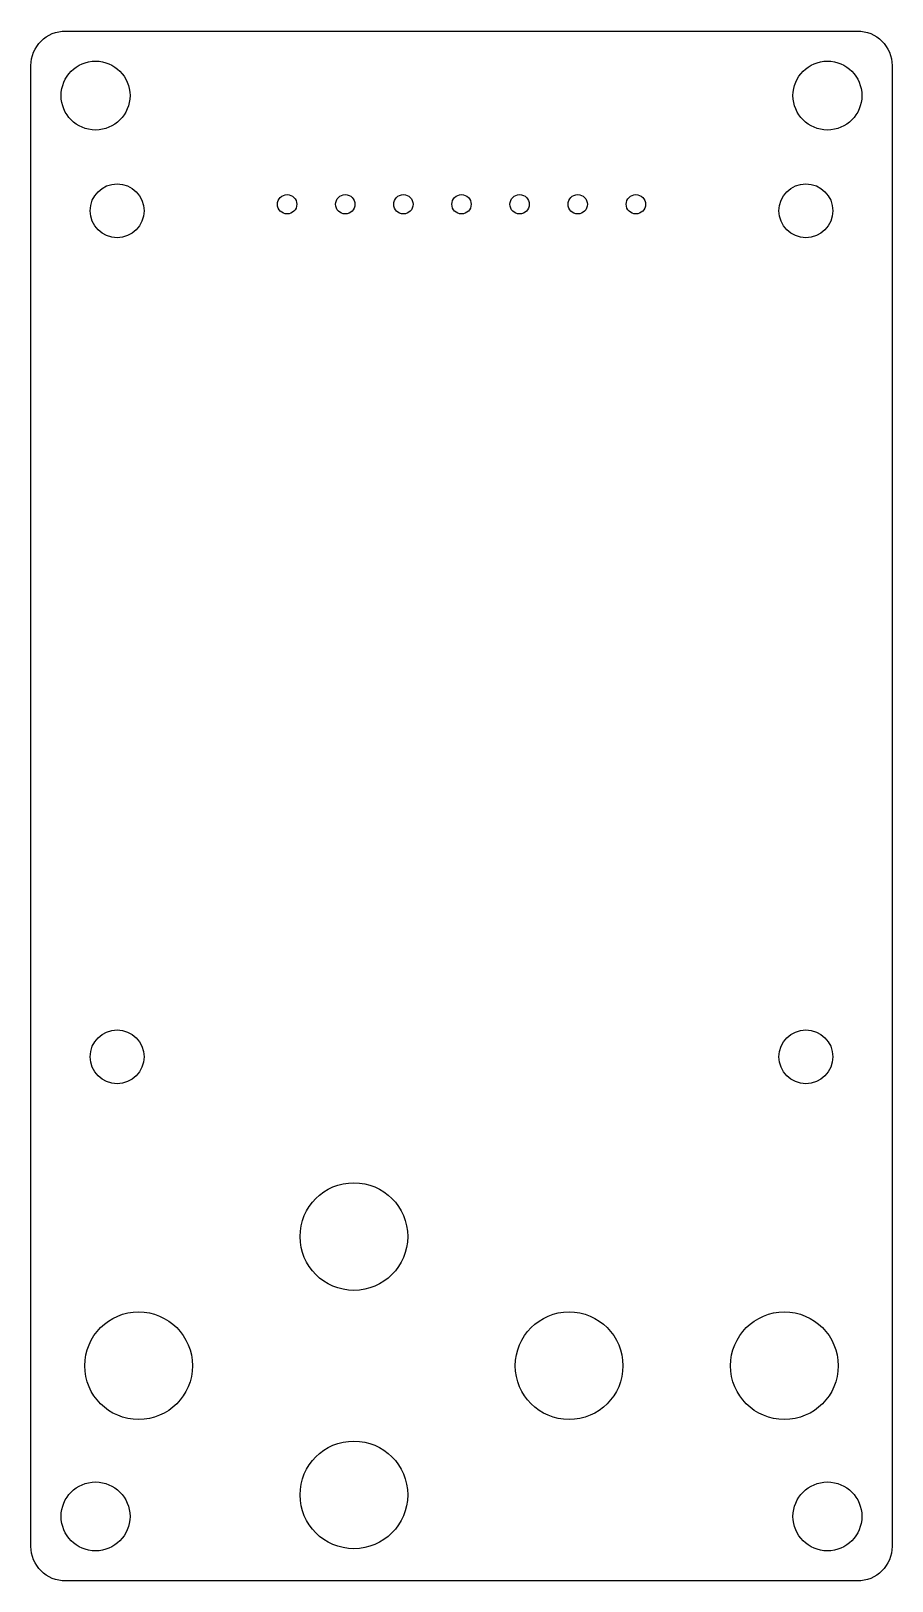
# Model space of a CAD drawing. Header units: millimetres. Extents: x -20 to 20, y -36 to 36.
import ezdxf

# ---------------------------------------------------------------- set-up
doc = ezdxf.new("R2010")
doc.units = ezdxf.units.MM
doc.layers.get('0').update_dxf_attribs({"linetype": 'CONTINUOUS'})

msp = doc.modelspace()

# ---------------------------------------------------------------- linework, layer by layer
msp.add_lwpolyline([(20, -34.4, -0.414214), (18.4, -36), (-18.4, -36, -0.414214), (-20, -34.4), (-20, 34.4, -0.414214), (-18.4, 36), (18.4, 36, -0.414214), (20, 34.4)], format="xyb", close=True)
for centre, radius in [((-17, 33), 1.6), ((17, 33), 1.6), ((-16, 27.65), 1.25), ((16, 27.65), 1.25), ((-8.1, 27.95), 0.45), ((-5.4, 27.95), 0.45), ((-2.7, 27.95), 0.45), ((0, 27.95), 0.45), ((2.7, 27.95), 0.45), ((5.4, 27.95), 0.45), ((8.1, 27.95), 0.45), ((-16, -11.65), 1.25), ((16, -11.65), 1.25), ((-5, -20), 2.5), ((-15, -26), 2.5), ((5, -26), 2.5), ((15, -26), 2.5), ((-5, -32), 2.5), ((-17, -33), 1.6), ((17, -33), 1.6)]:
    msp.add_circle(centre, radius)

doc.saveas('drawing.dxf')
